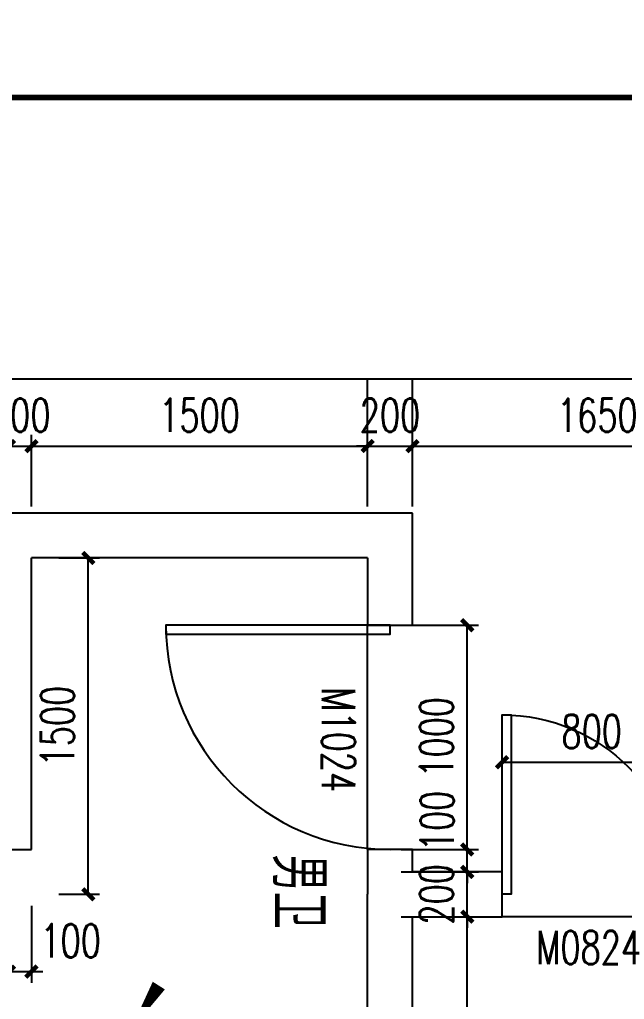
# Model space of a CAD drawing. Extents: x -222544 to -13848, y -31368 to 85559.
# Drawn here: x -38291 to -35592, y 23522 to 27892 of the extents above; entities that cross this region are included whole.
import ezdxf
from ezdxf.enums import TextEntityAlignment as Align
from ezdxf.xclip import XClip

# ---------------------------------------------------------------- set-up
doc = ezdxf.new("R2010")
doc.units = 0
doc.header["$LTSCALE"] = 1000
doc.header["$MEASUREMENT"] = 0
doc.header["$XCLIPFRAME"] = 0
doc.linetypes.add('10平面$0$DASH', pattern=[0.35, 0.25, -0.1])
doc.linetypes.add('10平面$0$DOTE', pattern=[2.42, 2, -0.2, 0.02, -0.2])
doc.layers.get('Defpoints').update_dxf_attribs({"color": 210})
for name, color, linetype in [('0-cxFrame', 155, 'Continuous'), ('10平面$0$A-AXIS-DOTE', 14, '10平面$0$DOTE'), ('10平面$0$A-AXIS-DP', 126, 'Continuous'), ('10平面$0$A-AXIS-SYMB', 3, 'Continuous'), ('10平面$0$A-HATCH-2', 251, 'Continuous'), ('10平面$0$A-SFCE', 30, 'Continuous'), ('10平面$0$A-TEXT', 61, 'Continuous'), ('10平面$0$A-WINDOW', 140, 'Continuous'), ('10平面$0$AS-WALL', 40, 'Continuous'), ('10平面$0$AS-结构边线层', 200, 'Continuous'), ('10平面$0$DIM_ELEV', 3, 'Continuous'), ('10平面$0$建-门', 4, 'Continuous'), ('10平面$0$建-门窗编号', 7, 'Continuous'), ('A-AXIS-DP', 126, 'Continuous'), ('A-WINDOW', 140, 'Continuous'), ('DIM_SYMB', 3, 'Continuous')]:
    doc.layers.add(name, color=color, linetype=linetype)
doc.layers.add('0-cxText', color=131, linetype='Continuous', lineweight=25)
doc.styles.add('10平面$0$_TCH_DIM_T3', font='SIMPLEX', dxfattribs={"width": 0.705882, "bigfont": 'GBCBIG'})
doc.styles.add('10平面$0$A-WIN-LABEL', font='SIMPLEX', dxfattribs={"bigfont": 'GBCBIG'})
doc.styles.add('10平面$1$_TCH_WINDOW', font='SIMPLEX', dxfattribs={"height": 3.5, "bigfont": 'GBCBIG'})
doc.styles.add('_TCH_DIM_T3', font='SIMPLEX', dxfattribs={"width": 0.705882, "bigfont": 'GBCBIG'})
doc.styles.add('cx_tuming', font='')
doc.styles.add('cx_tuqian1', font='')
doc.styles.add('黑体', font='', dxfattribs={"height": 12})
doc.styles.get('cx_tuming').set_extended_font_data('SimHei')
doc.styles.get('cx_tuqian1').set_extended_font_data('SimSun')
doc.styles.get('黑体').set_extended_font_data('SimHei')
doc.dimstyles.new('10平面$0$_TCH_ARCH&&80', dxfattribs={"dimtxt": 238, "dimasz": 80, "dimexe": 80, "dimexo": 80, "dimgap": 101, "dimtad": 1, "dimdec": 0, "dimzin": 0, "dimdsep": 46, "dimtxsty": '10平面$0$_TCH_DIM_T3', "dimblk": '10平面$0$_ArchTick', "dimcen": 0.09, "dimclrt": 7, "dimazin": 2, "dimtfac": 1, "dimtdec": 0, "dimtix": 1, "dimtmove": 2, "dimatfit": 3, "dimfxl": 0, "dimtolj": 1, "dimtzin": 0, "dimarcsym": 0})
doc.dimstyles.new('_TCH_ARCH&&50', dxfattribs={"dimtxt": 148.75, "dimasz": 50, "dimexe": 50, "dimexo": 50, "dimgap": 63.125, "dimtad": 1, "dimdec": 0, "dimzin": 0, "dimdsep": 46, "dimtxsty": '_TCH_DIM_T3', "dimblk": 'ARCHTICK', "dimcen": 0.09, "dimclrt": 7, "dimazin": 2, "dimtfac": 1, "dimtdec": 0, "dimtix": 1, "dimtmove": 2, "dimatfit": 3, "dimfxl": 0, "dimtolj": 1, "dimtzin": 0, "dimarcsym": 0})

# ---------------------------------------------------------------- blocks, each defined once
blk = doc.blocks.new('10平面$0$dote')
at = {"layer": '10平面$0$A-AXIS-DOTE', "ltscale": 2}
blk.add_line((98696.4, -82250), (-75513.6, -82250), dxfattribs=at)
blk.add_lwpolyline([(-35305.3, -50417.4), (-8818.8, 31214.7)], dxfattribs=at)
blk = doc.blocks.new('*U50')
at = {"color": 0}
blk.add_lwpolyline([(500, 0), (500, 1000), (460, 1000), (460, 0)], close=True, dxfattribs=at)
blk.add_arc((500, 0), 1000, 90, 180, dxfattribs=at)
blk = doc.blocks.new('*U49')
at = {"color": 0, "xscale": 0.001, "yscale": 0.001, "zscale": 0.001}
blk.add_blockref('*U50', (0, 0), dxfattribs=at)
blk = doc.blocks.new('*U52')
at = {"color": 0}
blk.add_lwpolyline([(400, 0), (400, 800), (360, 800), (360, 0)], close=True, dxfattribs=at)
blk.add_arc((400, 0), 800, 90, 180, dxfattribs=at)
blk = doc.blocks.new('*U51')
at = {"color": 0, "xscale": 0.00125, "yscale": 0.00125, "zscale": 0.00125}
blk.add_blockref('*U52', (0, 0), dxfattribs=at)
blk = doc.blocks.new('10平面$0$G$CA7A27C8F')
at = {"layer": '10平面$0$A-AXIS-SYMB'}
blk.add_lwpolyline([(363.8, -3082.9, 0, 0, 0), (979.6, -3472.9, 0, 64, 0), (776.8, -3344.5, 0, 0, 0)], format="xyseb", dxfattribs=at)
at = {"layer": '10平面$0$AS-WALL'}
for p, q in [((469.6, -1812.9), (269.6, -1812.9)), ((269.6, -1812.9), (269.6, -2212.9)), ((469.6, -2212.9), (469.6, -1812.9)), ((-1330.4, -2212.9), (-1330.4, -3962.9)), ((-830.4, -2212.9), (-1330.4, -2212.9)), ((-830.4, -2412.9), (-830.4, -2212.9)), ((269.6, -2212.9), (169.6, -2212.9)), ((169.6, -2212.9), (169.6, -2412.9)), ((2069.6, -2212.9), (469.6, -2212.9)), ((-1130.4, -2412.9), (-1130.4, -3912.9)), ((-1130.4, -2412.9), (-830.4, -2412.9)), ((169.6, -2412.9), (369.6, -2412.9)), ((2069.6, -2412.9), (369.6, -2412.9)), ((169.6, -3912.9), (-1130.4, -3912.9)), ((169.6, -4012.9), (169.6, -3912.9)), ((-1330.4, -3962.9), (-1330.4, -7212.9))]:
    blk.add_line(p, q, dxfattribs=at)
at = {"layer": '10平面$0$建-门'}
for p, q in [((469.6, -1012.9), (469.6, -1812.9)), ((169.6, -2412.9), (-830.4, -2412.9))]:
    blk.add_line(p, q, dxfattribs=at)
ref = blk.add_blockref('*U51', (369.6, -1412.9), dxfattribs=dict(at, xscale=800, yscale=-800, zscale=199.9999999999998, rotation=270))
ref.add_attrib('A', 'M0824', (681.4, -1660.4), dxfattribs={"layer": '10平面$0$建-门窗编号', "height": 148.75, "rotation": 90, "style": '10平面$0$A-WIN-LABEL', "width": 0.705882})
ref = blk.add_blockref('*U49', (-330.4, -2312.9), dxfattribs=dict(at, xscale=1000, yscale=1000, zscale=200, rotation=180.0000000000208))
ref.add_attrib('A', 'M1024', (-553.7, -2617.3), dxfattribs={"layer": '10平面$0$建-门窗编号', "height": 148.75, "style": '10平面$0$A-WIN-LABEL', "width": 0.705882})
at = {"layer": '10平面$0$A-TEXT', "style": '10平面$1$_TCH_WINDOW'}
blk.add_text('男卫', height=231.49, dxfattribs=at).set_placement((191, -2836.2))
blk = doc.blocks.new('10平面$0$43243')
at = {"layer": '10平面$0$AS-结构边线层'}
for points in [[(-230898, 832220), (-254254.2, 760235.8)], [(-229294.2, 723090), (-250514.2, 723090), (-250514.2, 722920), (-252354.2, 722920), (-252354.2, 722470), (-254454.2, 722470), (-254454.2, 722920), (-264361, 722920), (-285754.2, 656985.8)]]:
    blk.add_lwpolyline(points, dxfattribs=at)
blk = doc.blocks.new('10平面$0$3243243')
at = {"layer": '10平面$0$A-SFCE', "linetype": '10平面$0$DASH'}
for p, q in [((-255004.2, 722470), (-263604.2, 722470)), ((-255004.2, 722220), (-263604.2, 722220))]:
    blk.add_line(p, q, dxfattribs=at)
blk = doc.blocks.new('10平面$0$w42343')
at = {"layer": '10平面$0$A-HATCH-2', "linetype": '10平面$0$DASH'}
for p, q in [((-263654.2, 722170), (-128354.2, 722170)), ((-263654.2, 721670), (-128354.2, 721670))]:
    blk.add_line(p, q, dxfattribs=at)
blk = doc.blocks.new('10平面$0$3132')
at = {"layer": '10平面$0$DIM_ELEV', "linetype": '10平面$0$DASH', "const_width": 30}
blk.add_lwpolyline([(-138990, 644850), (-127910, 644850, -0.414214), (-127410, 644350), (-127410, 639360, -0.414214), (-127910, 638860), (-138990, 638860, -0.414214), (-139490, 639360), (-139490, 644350, -0.414214)], format="xyb", close=True, dxfattribs=at)
blk = doc.blocks.new('10平面$0$_ArchTick')
at = {"color": 0, "linetype": 'ByBlock', "const_width": 0.4}
blk.add_lwpolyline([(-0.5, -0.5), (0.5, 0.5)], dxfattribs=at)
blk = doc.blocks.new('*D1322')
at = {"layer": '10平面$0$A-AXIS-DP', "color": 0, "lineweight": -2, "transparency": 16777216}
for p, q in [((-137854.2, 643420), (-137854.2, 644050)), ((-133154.2, 643420), (-133154.2, 644050)), ((-137854.2, 643970), (-133154.2, 643970))]:
    blk.add_line(p, q, dxfattribs=at)
at = {"layer": 'Defpoints', "color": 0, "transparency": 16777216}
for p in [(-133154.2, 643970), (-137854.2, 643340), (-133154.2, 643340)]:
    blk.add_point(p, dxfattribs=at)
at = {"layer": '10平面$0$A-AXIS-DP', "color": 0, "lineweight": -2, "transparency": 16777216, "xscale": 80, "yscale": 80, "zscale": 80, "rotation": 180}
blk.add_blockref('10平面$0$_ArchTick', (-137854.2, 643970), dxfattribs=at)
at = {"layer": '10平面$0$A-AXIS-DP', "color": 0, "lineweight": -2, "transparency": 16777216, "xscale": 80, "yscale": 80, "zscale": 80}
blk.add_blockref('10平面$0$_ArchTick', (-133154.2, 643970), dxfattribs=at)
at = {"layer": '10平面$0$A-AXIS-DP', "color": 7, "transparency": 16777216, "insert": (-135504.2, 644190), "char_height": 238, "attachment_point": 5, "style": '10平面$0$_TCH_DIM_T3'}
blk.add_mtext('\\A1;4700', dxfattribs=at)
blk = doc.blocks.new('*D1323')
at = {"layer": '10平面$0$A-AXIS-DP', "color": 0, "lineweight": -2, "transparency": 16777216}
for p, q in [((-133154.2, 643420), (-133154.2, 644050)), ((-132954.2, 643420), (-132954.2, 644050)), ((-133154.2, 643970), (-133234.2, 643970)), ((-133154.2, 643970), (-132954.2, 643970)), ((-132954.2, 643970), (-132874.2, 643970))]:
    blk.add_line(p, q, dxfattribs=at)
at = {"layer": 'Defpoints', "color": 0, "transparency": 16777216}
for p in [(-132954.2, 643970), (-133154.2, 643340), (-132954.2, 643340)]:
    blk.add_point(p, dxfattribs=at)
at = {"layer": '10平面$0$A-AXIS-DP', "color": 0, "lineweight": -2, "transparency": 16777216, "xscale": 80, "yscale": 80, "zscale": 80}
blk.add_blockref('10平面$0$_ArchTick', (-133154.2, 643970), dxfattribs=at)
at = {"layer": '10平面$0$A-AXIS-DP', "color": 0, "lineweight": -2, "transparency": 16777216, "xscale": 80, "yscale": 80, "zscale": 80, "rotation": 180}
blk.add_blockref('10平面$0$_ArchTick', (-132954.2, 643970), dxfattribs=at)
at = {"layer": '10平面$0$A-AXIS-DP', "color": 7, "transparency": 16777216, "insert": (-133054.2, 644190), "char_height": 238, "attachment_point": 5, "style": '10平面$0$_TCH_DIM_T3'}
blk.add_mtext('\\A1;200', dxfattribs=at)
blk = doc.blocks.new('*D1324')
at = {"layer": '10平面$0$A-AXIS-DP', "color": 0, "lineweight": -2, "transparency": 16777216}
for p, q in [((-132954.2, 643420), (-132954.2, 644050)), ((-131304.2, 643420), (-131304.2, 644050)), ((-132954.2, 643970), (-131304.2, 643970))]:
    blk.add_line(p, q, dxfattribs=at)
at = {"layer": 'Defpoints', "color": 0, "transparency": 16777216}
for p in [(-131304.2, 643970), (-132954.2, 643340), (-131304.2, 643340)]:
    blk.add_point(p, dxfattribs=at)
at = {"layer": '10平面$0$A-AXIS-DP', "color": 0, "lineweight": -2, "transparency": 16777216, "xscale": 80, "yscale": 80, "zscale": 80, "rotation": 180}
blk.add_blockref('10平面$0$_ArchTick', (-132954.2, 643970), dxfattribs=at)
at = {"layer": '10平面$0$A-AXIS-DP', "color": 0, "lineweight": -2, "transparency": 16777216, "xscale": 80, "yscale": 80, "zscale": 80}
blk.add_blockref('10平面$0$_ArchTick', (-131304.2, 643970), dxfattribs=at)
at = {"layer": '10平面$0$A-AXIS-DP', "color": 7, "transparency": 16777216, "insert": (-132129.2, 644190), "char_height": 238, "attachment_point": 5, "style": '10平面$0$_TCH_DIM_T3'}
blk.add_mtext('\\A1;1650', dxfattribs=at)
blk = doc.blocks.new('TK22.A1 L(Dragon)')
at = {"layer": '0-cxFrame', "const_width": 0.5}
blk.add_lwpolyline([(-80, 10), (-821, 10), (-821, 584), (-80, 584)], close=True, dxfattribs=at)
at = {"style": '黑体', "flags": 4}
blk.add_attdef('图幅', text='', height=3.3, dxfattribs=at).set_placement((-40, 3), align=Align.RIGHT)
at = {"layer": '0-cxText', "flags": 4}
for tag, height, style, p in [('建设单位', 3.5, 'cx_tuming', (-45, 240)), ('项目名称', 3.5, 'cx_tuming', (-45, 210)), ('子项名称', 3.5, 'cx_tuming', (-45, 180)), ('工程编号', 3.3, 'cx_tuqian1', (-35, 165)), ('图名1', 3.5, 'cx_tuming', (-45, 87)), ('图名2', 3.5, 'cx_tuming', (-45, 79)), ('图名3', 3.5, 'cx_tuming', (-45, 71)), ('出图日期', 3.3, 'cx_tuqian1', (-39, 60)), ('专业', 3.3, 'cx_tuqian1', (-55, 52)), ('图号', 3.3, 'cx_tuqian1', (-55, 44)), ('版次', 3.3, 'cx_tuqian1', (-20, 44))]:
    blk.add_attdef(tag, text='', height=height, dxfattribs=dict(at, style=style)).set_placement(p, align=Align.MIDDLE)
at = {"layer": 'Defpoints', "color": 6, "flags": 4}
for tag, height, style, p in [('tufu', 3.3, '黑体', (-12, 12)), ('dwfname', 4, 'cx_tuqian1', (-80, 3))]:
    blk.add_attdef(tag, text='', height=height, dxfattribs=dict(at, style=style)).set_placement(p, align=Align.RIGHT)
blk = doc.blocks.new('_ArchTick')
at = {"color": 0, "linetype": 'ByBlock', "const_width": 0.4}
blk.add_lwpolyline([(-0.5, -0.5), (0.5, 0.5)], dxfattribs=at)
blk = doc.blocks.new('*D386')
at = {"layer": 'A-AXIS-DP', "color": 0, "lineweight": -2, "transparency": 16777216}
for p, q in [((-36138.2, 24286.2), (-36138.2, 24629.6)), ((-35338.2, 24286.2), (-35338.2, 24629.6)), ((-36138.2, 24579.6), (-35338.2, 24579.6))]:
    blk.add_line(p, q, dxfattribs=at)
at = {"layer": 'Defpoints', "color": 0, "transparency": 16777216}
for p in [(-35338.2, 24579.6), (-36138.2, 24236.2), (-35338.2, 24236.2)]:
    blk.add_point(p, dxfattribs=at)
at = {"layer": 'A-AXIS-DP', "color": 0, "lineweight": -2, "transparency": 16777216, "xscale": 50, "yscale": 50, "zscale": 50, "rotation": 180}
blk.add_blockref('_ArchTick', (-36138.2, 24579.6), dxfattribs=at)
at = {"layer": 'A-AXIS-DP', "color": 0, "lineweight": -2, "transparency": 16777216, "xscale": 50, "yscale": 50, "zscale": 50}
blk.add_blockref('_ArchTick', (-35338.2, 24579.6), dxfattribs=at)
at = {"layer": 'A-AXIS-DP', "color": 7, "transparency": 16777216, "insert": (-35738.2, 24717.1), "char_height": 148.75, "attachment_point": 5, "style": '_TCH_DIM_T3'}
blk.add_mtext('\\A1;800', dxfattribs=at)
blk = doc.blocks.new('*D388')
at = {"layer": 'A-AXIS-DP', "color": 0, "lineweight": -2, "transparency": 16777216}
for p, q in [((-36588.2, 25190.6), (-36243.6, 25190.6)), ((-36293.6, 24190.6), (-36293.6, 25190.6)), ((-36588.2, 24190.6), (-36243.6, 24190.6))]:
    blk.add_line(p, q, dxfattribs=at)
at = {"layer": 'Defpoints', "color": 0, "transparency": 16777216}
for p in [(-36638.2, 25190.6), (-36293.6, 25190.6), (-36638.2, 24190.6)]:
    blk.add_point(p, dxfattribs=at)
at = {"layer": 'A-AXIS-DP', "color": 0, "lineweight": -2, "transparency": 16777216, "xscale": 50, "yscale": 50, "zscale": 50}
for p, rotation in [((-36293.6, 25190.6), 90), ((-36293.6, 24190.6), 270)]:
    blk.add_blockref('_ArchTick', p, dxfattribs=dict(at, rotation=rotation))
at = {"layer": 'A-AXIS-DP', "color": 7, "transparency": 16777216, "insert": (-36431.1, 24690.6), "char_height": 148.75, "attachment_point": 5, "rotation": 90, "style": '_TCH_DIM_T3'}
blk.add_mtext('\\A1;1000', dxfattribs=at)
blk = doc.blocks.new('*D389')
at = {"layer": 'A-AXIS-DP', "color": 0, "lineweight": -2, "transparency": 16777216}
for p, q in [((-36293.6, 24190.6), (-36293.6, 24240.6)), ((-36588.2, 24190.6), (-36243.6, 24190.6)), ((-36293.6, 24090.6), (-36293.6, 24190.6)), ((-36588.2, 24090.6), (-36243.6, 24090.6)), ((-36293.6, 24090.6), (-36293.6, 24040.6))]:
    blk.add_line(p, q, dxfattribs=at)
at = {"layer": 'Defpoints', "color": 0, "transparency": 16777216}
for p in [(-36638.2, 24190.6), (-36293.6, 24190.6), (-36638.2, 24090.6)]:
    blk.add_point(p, dxfattribs=at)
at = {"layer": 'A-AXIS-DP', "color": 0, "lineweight": -2, "transparency": 16777216, "xscale": 50, "yscale": 50, "zscale": 50}
for p, rotation in [((-36293.6, 24190.6), 270), ((-36293.6, 24090.6), 90)]:
    blk.add_blockref('_ArchTick', p, dxfattribs=dict(at, rotation=rotation))
at = {"layer": 'A-AXIS-DP', "color": 7, "transparency": 16777216, "insert": (-36428, 24317.8), "char_height": 148.75, "attachment_point": 5, "rotation": 90, "style": '_TCH_DIM_T3'}
blk.add_mtext('\\A1;100', dxfattribs=at)
blk = doc.blocks.new('*D390')
at = {"layer": 'A-AXIS-DP', "color": 0, "lineweight": -2, "transparency": 16777216}
for p, q in [((-36293.6, 24090.6), (-36293.6, 24140.6)), ((-36588.2, 24090.6), (-36243.6, 24090.6)), ((-36293.6, 23890.6), (-36293.6, 24090.6)), ((-36588.2, 23890.6), (-36243.6, 23890.6)), ((-36293.6, 23890.6), (-36293.6, 23840.6))]:
    blk.add_line(p, q, dxfattribs=at)
at = {"layer": 'Defpoints', "color": 0, "transparency": 16777216}
for p in [(-36638.2, 24090.6), (-36293.6, 24090.6), (-36638.2, 23890.6)]:
    blk.add_point(p, dxfattribs=at)
at = {"layer": 'A-AXIS-DP', "color": 0, "lineweight": -2, "transparency": 16777216, "xscale": 50, "yscale": 50, "zscale": 50}
for p, rotation in [((-36293.6, 24090.6), 270), ((-36293.6, 23890.6), 90)]:
    blk.add_blockref('_ArchTick', p, dxfattribs=dict(at, rotation=rotation))
at = {"layer": 'A-AXIS-DP', "color": 7, "transparency": 16777216, "insert": (-36431.1, 23990.6), "char_height": 148.75, "attachment_point": 5, "rotation": 90, "style": '_TCH_DIM_T3'}
blk.add_mtext('\\A1;200', dxfattribs=at)
blk = doc.blocks.new('*D391')
at = {"layer": 'A-AXIS-DP', "color": 0, "lineweight": -2, "transparency": 16777216}
for p, q in [((-36588.2, 23890.6), (-36243.6, 23890.6)), ((-36293.6, 22440.6), (-36293.6, 23890.6)), ((-36588.2, 22440.6), (-36243.6, 22440.6))]:
    blk.add_line(p, q, dxfattribs=at)
at = {"layer": 'Defpoints', "color": 0, "transparency": 16777216}
for p in [(-36638.2, 23890.6), (-36293.6, 23890.6), (-36638.2, 22440.6)]:
    blk.add_point(p, dxfattribs=at)
at = {"layer": 'A-AXIS-DP', "color": 0, "lineweight": -2, "transparency": 16777216, "xscale": 50, "yscale": 50, "zscale": 50}
for p, rotation in [((-36293.6, 23890.6), 90), ((-36293.6, 22440.6), 270)]:
    blk.add_blockref('_ArchTick', p, dxfattribs=dict(at, rotation=rotation))
at = {"layer": 'A-AXIS-DP', "color": 7, "transparency": 16777216, "insert": (-36431.1, 23165.6), "char_height": 148.75, "attachment_point": 5, "rotation": 90, "style": '_TCH_DIM_T3'}
blk.add_mtext('\\A1;1450', dxfattribs=at)
blk = doc.blocks.new('*D394')
at = {"layer": 'A-AXIS-DP', "color": 0, "lineweight": -2, "transparency": 16777216}
for p, q in [((-36538.2, 25720.6), (-36538.2, 26039.8)), ((-34888.2, 25720.6), (-34888.2, 26039.8)), ((-36538.2, 25989.8), (-34888.2, 25989.8))]:
    blk.add_line(p, q, dxfattribs=at)
at = {"layer": 'Defpoints', "color": 0, "transparency": 16777216}
for p in [(-34888.2, 25989.8), (-36538.2, 25670.6), (-34888.2, 25670.6)]:
    blk.add_point(p, dxfattribs=at)
at = {"layer": 'A-AXIS-DP', "color": 0, "lineweight": -2, "transparency": 16777216, "xscale": 50, "yscale": 50, "zscale": 50, "rotation": 180}
blk.add_blockref('_ArchTick', (-36538.2, 25989.8), dxfattribs=at)
at = {"layer": 'A-AXIS-DP', "color": 0, "lineweight": -2, "transparency": 16777216, "xscale": 50, "yscale": 50, "zscale": 50}
blk.add_blockref('_ArchTick', (-34888.2, 25989.8), dxfattribs=at)
at = {"layer": 'A-AXIS-DP', "color": 7, "transparency": 16777216, "insert": (-35713.2, 26127.3), "char_height": 148.75, "attachment_point": 5, "style": '_TCH_DIM_T3'}
blk.add_mtext('\\A1;1650', dxfattribs=at)
blk = doc.blocks.new('*D395')
at = {"layer": 'A-AXIS-DP', "color": 0, "lineweight": -2, "transparency": 16777216}
for p, q in [((-36738.2, 25720.6), (-36738.2, 26039.8)), ((-36538.2, 25720.6), (-36538.2, 26039.8)), ((-36738.2, 25989.8), (-36788.2, 25989.8)), ((-36738.2, 25989.8), (-36538.2, 25989.8)), ((-36538.2, 25989.8), (-36488.2, 25989.8))]:
    blk.add_line(p, q, dxfattribs=at)
at = {"layer": 'Defpoints', "color": 0, "transparency": 16777216}
for p in [(-36538.2, 25989.8), (-36738.2, 25670.6), (-36538.2, 25670.6)]:
    blk.add_point(p, dxfattribs=at)
at = {"layer": 'A-AXIS-DP', "color": 0, "lineweight": -2, "transparency": 16777216, "xscale": 50, "yscale": 50, "zscale": 50}
blk.add_blockref('_ArchTick', (-36738.2, 25989.8), dxfattribs=at)
at = {"layer": 'A-AXIS-DP', "color": 0, "lineweight": -2, "transparency": 16777216, "xscale": 50, "yscale": 50, "zscale": 50, "rotation": 180}
blk.add_blockref('_ArchTick', (-36538.2, 25989.8), dxfattribs=at)
at = {"layer": 'A-AXIS-DP', "color": 7, "transparency": 16777216, "insert": (-36638.2, 26127.3), "char_height": 148.75, "attachment_point": 5, "style": '_TCH_DIM_T3'}
blk.add_mtext('\\A1;200', dxfattribs=at)
blk = doc.blocks.new('*D396')
at = {"layer": 'A-AXIS-DP', "color": 0, "lineweight": -2, "transparency": 16777216}
for p, q in [((-38238.2, 25720.6), (-38238.2, 26039.8)), ((-36738.2, 25720.6), (-36738.2, 26039.8)), ((-38238.2, 25989.8), (-36738.2, 25989.8))]:
    blk.add_line(p, q, dxfattribs=at)
at = {"layer": 'Defpoints', "color": 0, "transparency": 16777216}
for p in [(-36738.2, 25989.8), (-38238.2, 25670.6), (-36738.2, 25670.6)]:
    blk.add_point(p, dxfattribs=at)
at = {"layer": 'A-AXIS-DP', "color": 0, "lineweight": -2, "transparency": 16777216, "xscale": 50, "yscale": 50, "zscale": 50, "rotation": 180}
blk.add_blockref('_ArchTick', (-38238.2, 25989.8), dxfattribs=at)
at = {"layer": 'A-AXIS-DP', "color": 0, "lineweight": -2, "transparency": 16777216, "xscale": 50, "yscale": 50, "zscale": 50}
blk.add_blockref('_ArchTick', (-36738.2, 25989.8), dxfattribs=at)
at = {"layer": 'A-AXIS-DP', "color": 7, "transparency": 16777216, "insert": (-37488.2, 26127.3), "char_height": 148.75, "attachment_point": 5, "style": '_TCH_DIM_T3'}
blk.add_mtext('\\A1;1500', dxfattribs=at)
blk = doc.blocks.new('*D397')
at = {"layer": 'A-AXIS-DP', "color": 0, "lineweight": -2, "transparency": 16777216}
for p, q in [((-38338.2, 25720.6), (-38338.2, 26039.8)), ((-38238.2, 25720.6), (-38238.2, 26039.8)), ((-38338.2, 25989.8), (-38388.2, 25989.8)), ((-38338.2, 25989.8), (-38238.2, 25989.8)), ((-38238.2, 25989.8), (-38188.2, 25989.8))]:
    blk.add_line(p, q, dxfattribs=at)
at = {"layer": 'Defpoints', "color": 0, "transparency": 16777216}
for p in [(-38238.2, 25989.8), (-38338.2, 25670.6), (-38238.2, 25670.6)]:
    blk.add_point(p, dxfattribs=at)
at = {"layer": 'A-AXIS-DP', "color": 0, "lineweight": -2, "transparency": 16777216, "xscale": 50, "yscale": 50, "zscale": 50}
blk.add_blockref('_ArchTick', (-38338.2, 25989.8), dxfattribs=at)
at = {"layer": 'A-AXIS-DP', "color": 0, "lineweight": -2, "transparency": 16777216, "xscale": 50, "yscale": 50, "zscale": 50, "rotation": 180}
blk.add_blockref('_ArchTick', (-38238.2, 25989.8), dxfattribs=at)
at = {"layer": 'A-AXIS-DP', "color": 7, "transparency": 16777216, "insert": (-38288.2, 26127.3), "char_height": 148.75, "attachment_point": 5, "style": '_TCH_DIM_T3'}
blk.add_mtext('\\A1;100', dxfattribs=at)
blk = doc.blocks.new('*D399')
at = {"layer": 'A-AXIS-DP', "color": 0, "lineweight": -2, "transparency": 16777216}
for p, q in [((-38116.6, 25490.6), (-37934.6, 25490.6)), ((-37984.6, 23990.6), (-37984.6, 25490.6)), ((-38116.6, 23990.6), (-37934.6, 23990.6))]:
    blk.add_line(p, q, dxfattribs=at)
at = {"layer": 'Defpoints', "color": 0, "transparency": 16777216}
for p in [(-38166.6, 25490.6), (-37984.6, 25490.6), (-38166.6, 23990.6)]:
    blk.add_point(p, dxfattribs=at)
at = {"layer": 'A-AXIS-DP', "color": 0, "lineweight": -2, "transparency": 16777216, "xscale": 50, "yscale": 50, "zscale": 50}
for p, rotation in [((-37984.6, 25490.6), 90), ((-37984.6, 23990.6), 270)]:
    blk.add_blockref('_ArchTick', p, dxfattribs=dict(at, rotation=rotation))
at = {"layer": 'A-AXIS-DP', "color": 7, "transparency": 16777216, "insert": (-38122.1, 24740.6), "char_height": 148.75, "attachment_point": 5, "rotation": 90, "style": '_TCH_DIM_T3'}
blk.add_mtext('\\A1;1500', dxfattribs=at)
blk = doc.blocks.new('*D414')
at = {"layer": 'A-AXIS-DP', "color": 0, "lineweight": -2, "transparency": 16777216}
for p, q in [((-38338.2, 23939.7), (-38338.2, 23595.6)), ((-38238.1, 23939.7), (-38238.1, 23595.6)), ((-38338.2, 23645.6), (-38388.2, 23645.6)), ((-38338.2, 23645.6), (-38238.1, 23645.6)), ((-38238.1, 23645.6), (-38188.1, 23645.6))]:
    blk.add_line(p, q, dxfattribs=at)
at = {"layer": 'Defpoints', "color": 0, "transparency": 16777216}
for p in [(-38338.2, 23989.7), (-38238.1, 23989.7), (-38238.1, 23645.6)]:
    blk.add_point(p, dxfattribs=at)
at = {"layer": 'A-AXIS-DP', "color": 0, "lineweight": -2, "transparency": 16777216, "xscale": 50, "yscale": 50, "zscale": 50}
blk.add_blockref('_ArchTick', (-38338.2, 23645.6), dxfattribs=at)
at = {"layer": 'A-AXIS-DP', "color": 0, "lineweight": -2, "transparency": 16777216, "xscale": 50, "yscale": 50, "zscale": 50, "rotation": 180}
blk.add_blockref('_ArchTick', (-38238.1, 23645.6), dxfattribs=at)
at = {"layer": 'A-AXIS-DP', "color": 7, "transparency": 16777216, "insert": (-38063.1, 23783.1), "char_height": 148.75, "attachment_point": 5, "style": '_TCH_DIM_T3'}
blk.add_mtext('\\A1;100', dxfattribs=at)
blk = doc.blocks.new('10平面')
at = {"rotation": 270}
blk.add_blockref('10平面$0$G$CA7A27C8F', (-130741.3, 641989.6), dxfattribs=at)
at = {"layer": '10平面$0$A-AXIS-DP'}
for name in ['10平面$0$3132', '10平面$0$3243243']:
    blk.add_blockref(name, (0, 0), dxfattribs=at)
at = {"layer": '10平面$0$A-WINDOW'}
for name in ['10平面$0$43243', '10平面$0$w42343']:
    blk.add_blockref(name, (0, 0), dxfattribs=at)
at = {"layer": '10平面$0$AS-WALL'}
blk.add_blockref('10平面$0$dote', (-220736.4, 804820), dxfattribs=at)
at = {"layer": '10平面$0$A-AXIS-DP'}
for p1, p2, picture, middle in [((-137854.2, 643340), (-133154.2, 643340), '*D1322', (-135504.2, 644190)), ((-133154.2, 643340), (-132954.2, 643340), '*D1323', (-133054.2, 644190)), ((-132954.2, 643340), (-131304.2, 643340), '*D1324', (-132129.2, 644190))]:
    dim = blk.add_aligned_dim(p1=p1, p2=p2, distance=630, dimstyle='10平面$0$_TCH_ARCH&&80', dxfattribs=at)
    dim.commit()
    dim.dimension.update_dxf_attribs({"geometry": picture, "text_midpoint": middle})

msp = doc.modelspace()

# ---------------------------------------------------------------- block references
at = {"layer": 'A-AXIS-DP'}
ref = msp.add_blockref('10平面', (219215.3, -697248.6), dxfattribs=at)
XClip(ref).set_block_clipping_path([(-267853.3911283911, 713226.9498461919), (-262996.9796748553, 723713.1898612839)])
at = {"layer": 'DIM_SYMB'}
ref = msp.add_blockref('10平面', (199076.5, -794617.3), dxfattribs=at)
XClip(ref).set_block_clipping_path([(-232392.0561316109, 827085.1265105864), (-225852.3232791438, 833011.0461944257)])

# ---------------------------------------------------------------- next in the draw order: block references
at = {"layer": '0-cxFrame', "xscale": 50, "yscale": 50, "zscale": 50}
msp.add_blockref('TK22.A1 L(Dragon)', (-13860.5, -1655), dxfattribs=at)

# ---------------------------------------------------------------- next in the draw order: block references
at = {"layer": 'A-WINDOW'}
ref = msp.add_blockref('10平面', (96415.9, -617629.4), dxfattribs=at)
XClip(ref).set_block_clipping_path([(-138597.9348454606, 638955.4337286151), (-127699.4397844896, 643918.9745761734)])

# ---------------------------------------------------------------- next in the draw order: linework, layer by layer
at = {"layer": 'DIM_SYMB'}
msp.add_lwpolyline([(-42182, 26289.6), (-31283.5, 26289.6), (-31283.5, 21326), (-42182, 21326)], close=True, dxfattribs=at)

# ---------------------------------------------------------------- next in the draw order: dimensions: what is measured, and where the dimension line sits
at = {"layer": 'A-AXIS-DP'}
for p1, p2, distance, picture, middle in [((-38338.2, 25670.6), (-38238.2, 25670.6), 319.2, '*D397', (-38288.2, 26127.3)), ((-38238.2, 25670.6), (-36738.2, 25670.6), 319.2, '*D396', (-37488.2, 26127.3)), ((-36738.2, 25670.6), (-36538.2, 25670.6), 319.2, '*D395', (-36638.2, 26127.3)), ((-36538.2, 25670.6), (-34888.2, 25670.6), 319.2, '*D394', (-35713.2, 26127.3)), ((-38166.6, 23990.6), (-38166.6, 25490.6), -182, '*D399', (-38122.1, 24740.6)), ((-36638.2, 24190.6), (-36638.2, 25190.6), -344.7, '*D388', (-36431.1, 24690.6)), ((-36138.2, 24236.2), (-35338.2, 24236.2), 343.4, '*D386', (-35738.2, 24717.1)), ((-36638.2, 23890.6), (-36638.2, 24090.6), -344.7, '*D390', (-36431.1, 23990.6)), ((-36638.2, 22440.6), (-36638.2, 23890.6), -344.7, '*D391', (-36431.1, 23165.6))]:
    dim = msp.add_aligned_dim(p1=p1, p2=p2, distance=distance, dimstyle='_TCH_ARCH&&50', dxfattribs=at)
    dim.commit()
    dim.dimension.update_dxf_attribs({"geometry": picture, "text_midpoint": middle})
for base, p1, p2, angle, picture, middle in [((-36293.6, 24190.6), (-36638.2, 24090.6), (-36638.2, 24190.6), 90, '*D389', (-36428, 24317.8)), ((-38238.1, 23645.6), (-38338.2, 23989.7), (-38238.1, 23989.7), 0, '*D414', (-38063.1, 23783.1))]:
    dim = msp.add_linear_dim(base=base, p1=p1, p2=p2, angle=angle, dimstyle='_TCH_ARCH&&50', dxfattribs=at)
    dim.commit()
    dim.dimension.update_dxf_attribs({"geometry": picture, "text_midpoint": middle, "dimtype": 129})

doc.saveas('drawing.dxf')
